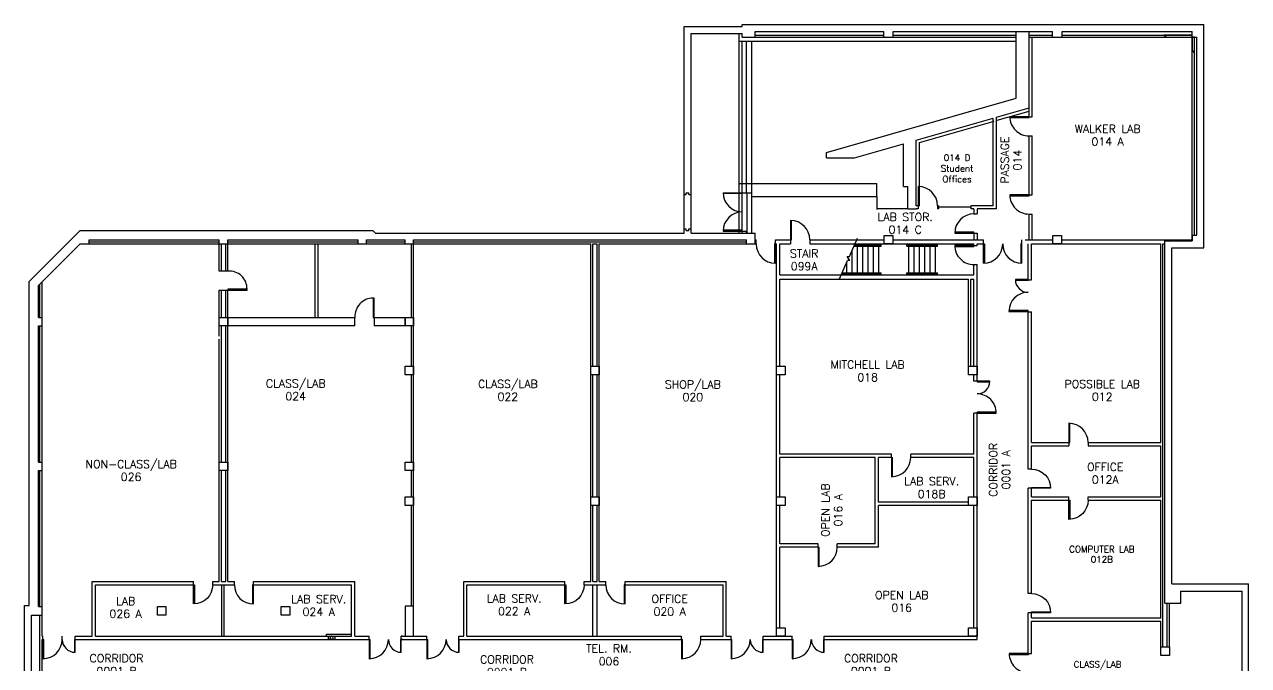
# Model space of a CAD drawing. Extents: x 485 to 2778, y -49 to 2619.
# Drawn here: x 485 to 2778, y 1418 to 2619 of the extents above; entities that cross this region are included whole.
import ezdxf
from ezdxf.enums import TextEntityAlignment as Align

# ---------------------------------------------------------------- set-up
doc = ezdxf.new("R2010")
doc.units = 0
doc.header["$LTSCALE"] = 40
doc.header["$MEASUREMENT"] = 0
doc.layers.get('0').update_dxf_attribs({"linetype": 'CONTINUOUS'})
for name, color, linetype in [('A-AREA-IDEN', 7, 'CONTINUOUS'), ('A-DOOR', 7, 'CONTINUOUS'), ('A-FLOR-STRS', 7, 'CONTINUOUS'), ('A-GLAZ', 2, 'CONTINUOUS'), ('A-STRS-RAIL', 7, 'CONTINUOUS'), ('A-WALL', 7, 'CONTINUOUS'), ('S-COLS', 3, 'CONTINUOUS')]:
    doc.layers.add(name, color=color, linetype=linetype)
doc.styles.add('SIMPLEX', font='simplex', dxfattribs={"height": 23})

# ---------------------------------------------------------------- blocks, each defined once
blk = doc.blocks.new('AD05A', base_point=(203.035, 424.492))
for p, q in [((203.035, 424.492), (203.084, 424.492)), ((203.035, 424.492), (203.035, 423.492)), ((203.084, 423.493), (203.084, 424.492))]:
    blk.add_line(p, q)
blk.add_arc((203.035, 424.492), 1, 270, 0)
blk = doc.blocks.new('Q')
at = {"layer": 'A-STRS-RAIL', "style": 'SIMPLEX'}
for tag, p in [('ROOM', (2, 4)), ('NUMBER', (2, -15.1))]:
    blk.add_attdef(tag, text='', height=12, dxfattribs=at).set_placement(p, align=Align.CENTER)
blk = doc.blocks.new('AD03A', base_point=(6.133, 5.024))
for p, q in [((6.133, 6.024), (6.133, 5.024)), ((6.182, 5.024), (6.182, 6.022)), ((6.133, 5.024), (6.182, 5.024))]:
    blk.add_line(p, q)
blk.add_arc((6.133, 5.024), 1, 0, 90)
blk = doc.blocks.new('FEC', base_point=(90.3, 185))
at = {"layer": 'A-WALL'}
for p, q in [((91, 191), (84, 191)), ((84, 191), (84, 179)), ((90.3, 179), (90.3, 191)), ((91, 179), (91, 191)), ((84, 179), (91, 179))]:
    blk.add_line(p, q, dxfattribs=at)
blk.add_circle((87, 185), 3, dxfattribs=at)
blk = doc.blocks.new('AD04A', base_point=(489.664, 570.31))
for p, q in [((488.664, 571.31), (488.664, 570.31)), ((488.713, 570.31), (488.713, 571.309)), ((490.616, 570.31), (490.616, 571.309)), ((490.664, 571.31), (490.664, 570.31)), ((488.664, 570.31), (488.713, 570.31)), ((490.664, 570.31), (490.616, 570.31))]:
    blk.add_line(p, q)
for centre, start, end in [((488.664, 570.31), 0, 90), ((490.664, 570.31), 90, 180)]:
    blk.add_arc(centre, 1, start, end)
blk = doc.blocks.new('AD081', base_point=(976.415, 314.205))
for p, q in [((976.353, 314.849), (976.314, 314.205)), ((976.353, 314.849), (976.477, 313.561)), ((975.415, 314.205), (976.314, 314.205)), ((976.477, 313.561), (976.516, 314.205)), ((976.516, 314.205), (977.415, 314.205))]:
    blk.add_line(p, q)
blk = doc.blocks.new('AA051')
blk.add_line((-1, 2.379), (1, 2.379))

msp = doc.modelspace()

# ---------------------------------------------------------------- linework, layer by layer
at = {"layer": 'A-DOOR'}
for p, q in [((865.9, 2156.7), (849.9, 2156.7)), ((849.9, 2120.7), (865.9, 2120.7)), ((901.9, 2122.7), (865.9, 2122.7)), ((865.9, 2122.7), (865.9, 2120.7)), ((865.9, 2120.7), (901.9, 2120.7)), ((901.9, 2120.7), (901.9, 2122.7)), ((1140.1, 2106), (1138.1, 2106)), ((1138.1, 2106), (1138.1, 2070)), ((1140.1, 2070), (1140.1, 2106)), ((1104.1, 2054), (1104.1, 2070)), ((1138.1, 2070), (1140.1, 2070)), ((1140.1, 2070), (1140.1, 2054))]:
    msp.add_line(p, q, dxfattribs=at)
for centre, radius, start, end in [((868.8, 2123.7), 33.1, 358.3119, 94.9612), ((1138.1, 2072), 34, 89.9157, 183.3574)]:
    msp.add_arc(centre, radius, start, end, dxfattribs=at)
at = {"layer": 'A-FLOR-STRS'}
for p, q in [((2045.9, 2149.5), (2045.9, 2207.5)), ((2055.9, 2149.5), (2055.9, 2207.5)), ((2065.9, 2149.5), (2065.9, 2207.5)), ((2075.9, 2149.5), (2075.9, 2207.5)), ((2085.9, 2149.5), (2085.9, 2207.5)), ((2141.9, 2149.5), (2141.9, 2207.5)), ((2151.9, 2149.5), (2151.9, 2207.5)), ((2161.9, 2149.5), (2161.9, 2207.5)), ((2171.9, 2149.5), (2171.9, 2207.5)), ((2181.9, 2149.5), (2181.9, 2207.5)), ((2191.9, 2149.5), (2191.9, 2207.5)), ((2035.9, 2149.5), (2035.9, 2196.8)), ((2025.9, 2149.5), (2025.9, 2173.6))]:
    msp.add_line(p, q, dxfattribs=at)
at = {"layer": 'A-STRS-RAIL'}
for p, q in [((2038.8, 2203.5), (2089.9, 2203.5)), ((2039.6, 2205.5), (2087.9, 2205.5)), ((2087.9, 2205.5), (2087.9, 2207.5)), ((2089.9, 2203.5), (2089.9, 2207.5)), ((2137.9, 2203.5), (2137.9, 2207.5)), ((2137.9, 2203.5), (2195.9, 2203.5)), ((2139.9, 2205.5), (2139.9, 2207.5)), ((2139.9, 2205.5), (2193.9, 2205.5)), ((2193.9, 2205.5), (2193.9, 2207.5)), ((2195.9, 2203.5), (2195.9, 2207.5)), ((2016.3, 2151.5), (2087.9, 2151.5)), ((2017.2, 2153.5), (2089.9, 2153.5)), ((2087.9, 2149.5), (2087.9, 2151.5)), ((2089.9, 2149.5), (2089.9, 2153.5)), ((2137.9, 2153.5), (2195.9, 2153.5)), ((2137.9, 2149.5), (2137.9, 2153.5)), ((2139.9, 2151.5), (2193.9, 2151.5)), ((2139.9, 2149.5), (2139.9, 2151.5)), ((2193.9, 2149.5), (2193.9, 2151.5)), ((2195.9, 2149.5), (2195.9, 2153.5))]:
    msp.add_line(p, q, dxfattribs=at)
at = {"layer": 'A-WALL'}
for p, q in [((1720.9, 2228), (1720.9, 2614.7)), ((1720.9, 2614.7), (1829.9, 2614.7)), ((1829.9, 2618.7), (2694.4, 2618.7)), ((1829.9, 2614.7), (1829.9, 2618.7)), ((2694.4, 2200.2), (2694.4, 2618.7)), ((1733.9, 2228), (1733.9, 2601.7)), ((1733.9, 2601.7), (1829.9, 2601.7)), ((1823.9, 2228), (1823.9, 2601.7)), ((1829.9, 2594.7), (1829.9, 2601.7)), ((1829.9, 2594.7), (1853.9, 2594.7)), ((1853.9, 2605.7), (2095, 2605.7)), ((1853.9, 2594.7), (1853.9, 2605.7)), ((1853.9, 2598.7), (2095, 2598.7)), ((1853.9, 2594.7), (2095, 2594.7)), ((2095, 2594.7), (2095, 2605.7)), ((2095, 2594.7), (2112.8, 2594.7)), ((2112.8, 2605.7), (2411, 2605.7)), ((2112.8, 2594.7), (2112.8, 2605.7)), ((2112.8, 2598.7), (2343.1, 2598.7)), ((2112.8, 2594.7), (2343.1, 2594.7)), ((2343.1, 2480.6), (2343.1, 2605.7)), ((2367.1, 2446), (2367.1, 2605.7)), ((2367.1, 2598.7), (2411, 2598.7)), ((2367.1, 2594.7), (2411, 2594.7)), ((2373.1, 2446), (2373.1, 2594.7)), ((2411, 2594.7), (2411, 2605.7)), ((2411, 2594.7), (2429, 2594.7)), ((2429, 2605.7), (2673, 2605.7)), ((2429, 2594.7), (2429, 2605.7)), ((2429, 2598.7), (2673, 2598.7)), ((2429, 2594.7), (2673, 2594.7)), ((2673, 2594.7), (2673, 2605.7)), ((2673, 2215.5), (2673, 2594.7)), ((2673, 2594.7), (2681.4, 2594.7)), ((2677, 2224.2), (2677, 2594.7)), ((2681.4, 2224.2), (2681.4, 2594.7)), ((2343.1, 2586.7), (1823.9, 2586.7)), ((1829.9, 2231.6), (1829.9, 2586.7)), ((1837.9, 2303.6), (1837.9, 2586.7)), ((1847.9, 2228), (1847.9, 2586.7)), ((1987.9, 2378.7), (2343.1, 2480.6)), ((2305.9, 2445), (2367.1, 2462.6)), ((2307.5, 2439.2), (2367.1, 2456.3)), ((2155.9, 2402), (2299.9, 2443.3)), ((2161.9, 2397.4), (2301.5, 2437.5)), ((2299.9, 2279.1), (2299.9, 2443.3)), ((2305.9, 2273.1), (2305.9, 2445)), ((2367.1, 2446), (2373.1, 2446)), ((2367.1, 2299.5), (2367.1, 2410)), ((2367.1, 2410), (2373.1, 2410)), ((2373.1, 2299.5), (2373.1, 2410)), ((2040.1, 2368.7), (2131.9, 2395.1)), ((2131.9, 2315.1), (2131.9, 2395.1)), ((2155.9, 2279.1), (2155.9, 2402)), ((2161.9, 2279.1), (2161.9, 2397.4)), ((1987.9, 2368.7), (1987.9, 2378.7)), ((1987.9, 2368.7), (2040.1, 2368.7)), ((1823.9, 2320.7), (2081.9, 2320.7)), ((2081.9, 2296.2), (2081.9, 2320.7)), ((1720.9, 2300), (1724.9, 2300)), ((1724.9, 2303), (1729.9, 2303)), ((1724.9, 2300), (1724.9, 2303)), ((1729.9, 2300), (1729.9, 2303)), ((1729.9, 2300), (1733.9, 2300)), ((1829.9, 2303.6), (1847.9, 2303.6)), ((1838.9, 2228), (1838.9, 2303.6)), ((1847.9, 2228), (1847.9, 2303.6)), ((1847.9, 2296.2), (2081.9, 2296.2)), ((2081.9, 2296.2), (2081.9, 2272.2)), ((2131.9, 2315.1), (2139.9, 2315.1)), ((2139.9, 2273.1), (2139.9, 2315.1)), ((2367.1, 2299.5), (2373.1, 2299.5)), ((2367.1, 2299.5), (2367.1, 2299.5)), ((2139.9, 2273.1), (2081.9, 2273.1)), ((2139.9, 2273.1), (2155.9, 2273.1)), ((2159.7, 2279.1), (2155.9, 2279.1)), ((2159.7, 2273.1), (2155.9, 2273.1)), ((2159.7, 2279.1), (2159.7, 2273.1)), ((2197.8, 2279.1), (2195.7, 2279.1)), ((2195.7, 2279.1), (2195.7, 2273.1)), ((2197.8, 2273.1), (2195.7, 2273.1)), ((2197.8, 2279.1), (2197.8, 2273.1)), ((2299.9, 2279.1), (2257.8, 2279.1)), ((2257.8, 2279.1), (2257.8, 2273.1)), ((2263.9, 2273.1), (2257.8, 2273.1)), ((2263.9, 2273.1), (2263.9, 2263.8)), ((2305.9, 2273.1), (2269.9, 2273.1)), ((2269.9, 2273.1), (2269.9, 2263.8)), ((2263.9, 2263.8), (2269.9, 2263.8)), ((2367.1, 2215.5), (2367.1, 2263.5)), ((2367.1, 2263.5), (2373.1, 2263.5)), ((2373.1, 2215.5), (2373.1, 2263.5)), ((589.4, 2233), (493.4, 2137)), ((589.4, 2233), (1137.4, 2233)), ((1137.4, 2233), (1142.4, 2228)), ((1142.4, 2228), (1720.9, 2228)), ((1720.9, 2236), (1724.9, 2236)), ((1724.9, 2233), (1724.9, 2236)), ((1724.9, 2233), (1729.9, 2233)), ((1729.9, 2236), (1733.9, 2236)), ((1729.9, 2233), (1729.9, 2236)), ((1733.9, 2228), (1853.9, 2228)), ((1829.9, 2228), (1829.9, 2231.6)), ((1829.9, 2231.6), (1837.9, 2231.6)), ((1837.9, 2228), (1837.9, 2231.6)), ((1853.9, 2207.5), (1853.9, 2228)), ((2263.9, 2227.8), (2269.9, 2227.8)), ((2263.9, 2227.8), (2263.9, 2215.5)), ((2269.9, 2227.8), (2269.9, 2215.5)), ((589.3, 2207.5), (511.4, 2129.5)), ((589.3, 2207.5), (1545.9, 2207.5)), ((605.9, 2215), (849.9, 2215)), ((605.9, 2207.5), (605.9, 2215)), ((605.9, 2211.5), (849.9, 2211.5)), ((849.9, 2156.7), (849.9, 2215)), ((853.9, 2156.7), (853.9, 2207.5)), ((861.9, 2156.7), (861.9, 2207.5)), ((865.9, 2215), (1109.9, 2215)), ((865.9, 2156.7), (865.9, 2215)), ((865.9, 2211.5), (1109.9, 2211.5)), ((1029.4, 2070), (1029.4, 2207.5)), ((1034.4, 2207.5), (1034.4, 2070)), ((1109.9, 2207.5), (1109.9, 2215)), ((1125.9, 2215), (1197.9, 2215)), ((1125.9, 2207.5), (1125.9, 2215)), ((1125.9, 2211.5), (1197.9, 2211.5)), ((1197.9, 2207.5), (1197.9, 2215)), ((1209.9, 2070), (1209.9, 2207.5)), ((1213.9, 2215), (1837.9, 2215)), ((1213.9, 1529), (1213.9, 2215)), ((1213.9, 2211.5), (1837.9, 2211.5)), ((1545.9, 1575), (1545.9, 2207.5)), ((1549.9, 1978.5), (1549.9, 2207.5)), ((1549.9, 2207.5), (1557.9, 2207.5)), ((1557.9, 1978.5), (1557.9, 2207.5)), ((1561.9, 1575), (1561.9, 2207.5)), ((1561.9, 2207.5), (1855.9, 2207.5)), ((1837.9, 2207.5), (1837.9, 2215)), ((1853.9, 2215.5), (1855.9, 2215.5)), ((1855.9, 2207.5), (1855.9, 2215.5)), ((1891.9, 2215.5), (1920.3, 2215.5)), ((1891.9, 2207.5), (1891.9, 2215.5)), ((1891.9, 2207.5), (1893.9, 2207.5)), ((1893.9, 1472.5), (1893.9, 2207.5)), ((1899.9, 2149.5), (1899.9, 2207.5)), ((1899.9, 2207.5), (1920.3, 2207.5)), ((1920.3, 2215.5), (1920.3, 2207.5)), ((1956.3, 2215.5), (2095.9, 2215.5)), ((1956.3, 2215.5), (1956.3, 2207.5)), ((1956.3, 2207.5), (2263.9, 2207.5)), ((2111.9, 2215.5), (2281.8, 2215.5)), ((2263.9, 2204.8), (2263.9, 2207.5)), ((2263.9, 2204.8), (2269.9, 2204.8)), ((2269.9, 2207.5), (2281.8, 2207.5)), ((2269.9, 2204.8), (2269.9, 2207.5)), ((2281.8, 2207.5), (2281.8, 2215.5)), ((2353.8, 2207.5), (2353.8, 2215.5)), ((2360, 2215.5), (2411.9, 2215.5)), ((2365.6, 2140.6), (2365.6, 2207.5)), ((2371.6, 2207.5), (2614.1, 2207.5)), ((2371.6, 2140.6), (2371.6, 2207.5)), ((2427.9, 2215.5), (2673, 2215.5)), ((2614.1, 1835.5), (2614.1, 2207.5)), ((2618.1, 1452.7), (2618.1, 2207.5)), ((2618.1, 2207.5), (2621.4, 2207.5)), ((2621.4, 2213.2), (2673, 2213.2)), ((2621.4, 1534.7), (2621.4, 2213.2)), ((2673, 2224.2), (2681.4, 2224.2)), ((2673, 2224.2), (2673, 2213.2)), ((2634.4, 2200.2), (2694.4, 2200.2)), ((2634.4, 1570.7), (2634.4, 2200.2)), ((2263.9, 2168.8), (2269.9, 2168.8)), ((2263.9, 2149.5), (2263.9, 2168.8)), ((2269.9, 1950.6), (2269.9, 2168.8)), ((493.4, 1530), (493.4, 2137)), ((517.9, 1472.5), (517.9, 2136)), ((1899.9, 2149.5), (2263.9, 2149.5)), ((1899.9, 2141.5), (2253.9, 2141.5)), ((1899.9, 1978.5), (1899.9, 2141.5)), ((2253.9, 1978.5), (2253.9, 2141.5)), ((2257.9, 1978.5), (2257.9, 2141.5)), ((2257.9, 2141.5), (2263.9, 2141.5)), ((2263.9, 1978.5), (2263.9, 2141.5)), ((2365.6, 2140.6), (2371.6, 2140.6)), ((511.4, 2070), (511.4, 2129.5)), ((513.9, 2070), (513.9, 2132)), ((849.9, 2034.8), (849.9, 2120.7)), ((853.9, 2070), (853.9, 2120.7)), ((861.9, 2070), (861.9, 2120.7)), ((865.9, 1575), (865.9, 2120.7)), ((511.4, 2070), (517.9, 2070)), ((865.9, 2070), (1104.1, 2070)), ((1140.1, 2070), (1197.9, 2070)), ((1197.9, 2070), (1197.9, 2054)), ((2365.6, 1785.7), (2365.6, 2080.6)), ((2365.6, 2080.6), (2371.6, 2080.6)), ((2371.6, 1835.5), (2371.6, 2080.6)), ((511.4, 1799), (511.4, 2054)), ((511.4, 2054), (517.9, 2054)), ((513.9, 1799), (513.9, 2054)), ((853.9, 1799), (853.9, 2054)), ((861.9, 1799), (861.9, 2054)), ((1104.1, 2054), (865.9, 2054)), ((1197.9, 2054), (1140.1, 2054)), ((1209.9, 1978.5), (1209.9, 2054)), ((849.9, 1575), (849.9, 2029.3)), ((1209.9, 1799), (1209.9, 1962.5)), ((1549.9, 1733.5), (1549.9, 1962.5)), ((1557.9, 1733.5), (1557.9, 1962.5)), ((1899.9, 1813.5), (1899.9, 1962.5)), ((2263.9, 1950.6), (2263.9, 1962.5)), ((2269.9, 1950.6), (2263.9, 1950.6)), ((2263.9, 1813.5), (2263.9, 1890.6)), ((2269.9, 1890.6), (2263.9, 1890.6)), ((2269.9, 1466.5), (2269.9, 1890.6)), ((2371.6, 1835.5), (2441.8, 1835.5)), ((2441.8, 1835.5), (2441.8, 1829.5)), ((2477.8, 1835.5), (2614.1, 1835.5)), ((2477.8, 1835.5), (2477.8, 1829.5)), ((2109.4, 1813.5), (1899.9, 1813.5)), ((2109.4, 1807.5), (2109.4, 1813.5)), ((2263.9, 1813.5), (2145.4, 1813.5)), ((2145.4, 1807.5), (2145.4, 1813.5)), ((2371.6, 1829.5), (2441.8, 1829.5)), ((2371.6, 1785.7), (2371.6, 1829.5)), ((2477.8, 1829.5), (2614.1, 1829.5)), ((2614.1, 1733.5), (2614.1, 1829.5)), ((511.4, 1799), (517.9, 1799)), ((2078.9, 1807.5), (1899.9, 1807.5)), ((1899.9, 1733.5), (1899.9, 1807.5)), ((2078.9, 1645.5), (2078.9, 1807.5)), ((2084.9, 1723.5), (2084.9, 1807.5)), ((2109.4, 1807.5), (2084.9, 1807.5)), ((2263.9, 1807.5), (2145.4, 1807.5)), ((2263.9, 1733.5), (2263.9, 1807.5)), ((511.4, 1528), (511.4, 1783)), ((511.4, 1783), (517.9, 1783)), ((513.9, 1528), (513.9, 1783)), ((853.9, 1575), (853.9, 1783)), ((861.9, 1575), (861.9, 1783)), ((1209.9, 1733.5), (1209.9, 1783)), ((2371.6, 1785.7), (2365.6, 1785.7)), ((2365.6, 1552.6), (2365.6, 1749.7)), ((2371.6, 1749.7), (2365.6, 1749.7)), ((2371.6, 1733.5), (2371.6, 1749.7)), ((2253.9, 1723.5), (2084.9, 1723.5)), ((2371.6, 1733.5), (2441.8, 1733.5)), ((2371.6, 1552.6), (2371.6, 1727.5)), ((2371.6, 1727.5), (2441.8, 1727.5)), ((2441.8, 1727.5), (2441.8, 1733.5)), ((2477.8, 1733.5), (2614.1, 1733.5)), ((2477.8, 1727.5), (2477.8, 1733.5)), ((2477.8, 1727.5), (2614.1, 1727.5)), ((2614.1, 1506.1), (2614.1, 1727.5)), ((1209.9, 1529), (1209.9, 1717.5)), ((1549.9, 1575), (1549.9, 1717.5)), ((1557.9, 1575), (1557.9, 1717.5)), ((1899.9, 1645.5), (1899.9, 1717.5)), ((2253.9, 1717.5), (2084.9, 1717.5)), ((2084.9, 1639.5), (2084.9, 1717.5)), ((2263.9, 1488.5), (2263.9, 1717.5)), ((1971.9, 1645.5), (1899.9, 1645.5)), ((1899.9, 1488.5), (1899.9, 1639.5)), ((1971.9, 1639.5), (1899.9, 1639.5)), ((1971.9, 1639.5), (1971.9, 1645.5)), ((2078.9, 1645.5), (2007.9, 1645.5)), ((2007.9, 1639.5), (2007.9, 1645.5)), ((2084.9, 1639.5), (2007.9, 1639.5)), ((611.9, 1575), (801.6, 1575)), ((611.9, 1472.5), (611.9, 1575)), ((617.9, 1569), (801.6, 1569)), ((617.9, 1472.5), (617.9, 1569)), ((801.6, 1569), (801.6, 1575)), ((837.6, 1569), (837.6, 1575)), ((837.6, 1575), (849.9, 1575)), ((837.6, 1569), (878.1, 1569)), ((853.9, 1575), (861.9, 1575)), ((854.8, 1472.5), (854.8, 1569)), ((858.8, 1472.5), (858.8, 1569)), ((865.9, 1575), (878.1, 1575)), ((878.1, 1569), (878.1, 1575)), ((914.1, 1575), (1103.9, 1575)), ((914.1, 1569), (914.1, 1575)), ((914.1, 1569), (1097.9, 1569)), ((1097.9, 1472.5), (1097.9, 1569)), ((1103.9, 1472.5), (1103.9, 1575)), ((1307.9, 1575), (1497.6, 1575)), ((1307.9, 1472.5), (1307.9, 1575)), ((1313.9, 1569), (1497.6, 1569)), ((1313.9, 1472.5), (1313.9, 1569)), ((1497.6, 1569), (1497.6, 1575)), ((1533.6, 1575), (1545.9, 1575)), ((1533.6, 1569), (1533.6, 1575)), ((1533.6, 1569), (1574.1, 1569)), ((1549.9, 1575), (1557.9, 1575)), ((1549.9, 1472.5), (1549.9, 1569)), ((1557.9, 1472.5), (1557.9, 1569)), ((1561.9, 1575), (1574.1, 1575)), ((1574.1, 1569), (1574.1, 1575)), ((1610.1, 1575), (1799.9, 1575)), ((1610.1, 1569), (1610.1, 1575)), ((1610.1, 1569), (1793.9, 1569)), ((1793.9, 1472.5), (1793.9, 1569)), ((1799.9, 1472.5), (1799.9, 1575)), ((2634.4, 1570.7), (2778.4, 1570.7)), ((2778.4, 1145.2), (2778.4, 1570.7)), ((2371.6, 1552.6), (2365.6, 1552.6)), ((2651.4, 1556.7), (2766.4, 1556.7)), ((2651.4, 1534.7), (2651.4, 1556.7)), ((2766.4, 1159.2), (2766.4, 1556.7)), ((484.9, 1186), (484.9, 1530)), ((484.9, 1530), (493.4, 1530)), ((511.4, 1528), (517.9, 1528)), ((2365.6, 1440.1), (2365.6, 1516.6)), ((2371.6, 1516.6), (2365.6, 1516.6)), ((2371.6, 1507.1), (2371.6, 1516.6)), ((2621.4, 1534.7), (2651.4, 1534.7)), ((2626.1, 1452.7), (2626.1, 1534.7)), ((2630.1, 1452.7), (2630.1, 1534.7)), ((497.9, 1204), (497.9, 1512)), ((497.9, 1512), (517.9, 1512)), ((513.9, 1204), (513.9, 1512)), ((2371.6, 1507.1), (2614.1, 1507.1)), ((2371.6, 1501.1), (2614.1, 1501.1)), ((2371.6, 1440.1), (2371.6, 1501.1)), ((2614.1, 1436.7), (2614.1, 1500.1)), ((517.9, 1472.5), (519.5, 1472.5)), ((519.5, 1466.5), (519.5, 1472.5)), ((555.5, 1472.5), (555.7, 1472.5)), ((555.5, 1466.5), (555.5, 1472.5)), ((579.7, 1472.5), (611.9, 1472.5)), ((579.7, 1466.5), (579.7, 1472.5)), ((617.9, 1472.5), (1097.9, 1472.5)), ((1050.7, 1476.5), (1097.9, 1476.5)), ((1050.7, 1472.5), (1050.7, 1476.5)), ((1103.9, 1472.5), (1131, 1472.5)), ((1131, 1466.5), (1131, 1472.5)), ((1191, 1472.5), (1239, 1472.5)), ((1191, 1466.5), (1191, 1472.5)), ((1193, 1472.5), (1191, 1472.5)), ((1239, 1466.5), (1239, 1472.5)), ((1299, 1472.5), (1307.9, 1472.5)), ((1299, 1466.5), (1299, 1472.5)), ((1313.9, 1472.5), (1716.1, 1472.5)), ((1716.1, 1466.5), (1716.1, 1472.5)), ((1752.1, 1472.5), (1793.9, 1472.5)), ((1752.1, 1466.5), (1752.1, 1472.5)), ((1799.9, 1472.5), (1808.8, 1472.5)), ((1808.8, 1466.5), (1808.8, 1472.5)), ((1868.8, 1472.5), (1923.2, 1472.5)), ((1868.8, 1466.5), (1868.8, 1472.5)), ((1923.2, 1466.5), (1923.2, 1472.5)), ((1983.2, 1472.5), (2269.9, 1472.5)), ((1983.2, 1466.5), (1983.2, 1472.5)), ((517.9, 1371), (517.9, 1466.5)), ((517.9, 1466.5), (519.5, 1466.5)), ((555.5, 1466.5), (555.7, 1466.5)), ((579.7, 1466.5), (1131, 1466.5)), ((1191, 1466.5), (1239, 1466.5)), ((1193, 1466.5), (1191, 1466.5)), ((1299, 1466.5), (1716.1, 1466.5)), ((1752.1, 1466.5), (1808.8, 1466.5)), ((1868.8, 1466.5), (1923.2, 1466.5)), ((1983.2, 1466.5), (2269.9, 1466.5)), ((2365.6, 1440.1), (2371.6, 1440.1))]:
    msp.add_line(p, q, dxfattribs=at)
for points in [[(2673, 2594.7), (2673, 2598.7), (2619.9, 2598.7), (2625.1, 2594.7)], [(2677, 2594.7), (2673, 2594.7), (2673, 2570.7), (2677, 2564.4)]]:
    msp.add_lwpolyline(points, close=True, dxfattribs=at)
at = {"layer": 'S-COLS'}
for points in [[(2095.9, 2207.5), (2095.9, 2223.5), (2111.9, 2223.5), (2111.9, 2207.5), (2095.9, 2207.5)], [(2411.9, 2207.5), (2411.9, 2223.5), (2427.9, 2223.5), (2427.9, 2207.5), (2411.9, 2207.5)], [(849.9, 2054), (849.9, 2070), (865.9, 2070), (865.9, 2054), (849.9, 2054)], [(1197.9, 2054), (1197.9, 2070), (1213.9, 2070), (1213.9, 2054), (1197.9, 2054)], [(1197.9, 1962.5), (1197.9, 1978.5), (1213.9, 1978.5), (1213.9, 1962.5), (1197.9, 1962.5)], [(1545.9, 1962.5), (1545.9, 1978.5), (1561.9, 1978.5), (1561.9, 1962.5), (1545.9, 1962.5)], [(1893.9, 1962.5), (1893.9, 1978.5), (1909.9, 1978.5), (1909.9, 1962.5), (1893.9, 1962.5)], [(2253.9, 1962.5), (2253.9, 1978.5), (2269.9, 1978.5), (2269.9, 1962.5), (2253.9, 1962.5)], [(849.9, 1783), (849.9, 1799), (865.9, 1799), (865.9, 1783), (849.9, 1783)], [(1197.9, 1783), (1197.9, 1799), (1213.9, 1799), (1213.9, 1783), (1197.9, 1783)], [(1197.9, 1717.5), (1197.9, 1733.5), (1213.9, 1733.5), (1213.9, 1717.5), (1197.9, 1717.5)], [(1545.9, 1717.5), (1545.9, 1733.5), (1561.9, 1733.5), (1561.9, 1717.5), (1545.9, 1717.5)], [(1893.9, 1717.5), (1893.9, 1733.5), (1909.9, 1733.5), (1909.9, 1717.5), (1893.9, 1717.5)], [(2253.9, 1717.5), (2253.9, 1733.5), (2269.9, 1733.5), (2269.9, 1717.5), (2253.9, 1717.5)], [(733.9, 1512), (733.9, 1528), (749.9, 1528), (749.9, 1512), (733.9, 1512)], [(965.9, 1512), (965.9, 1528), (981.9, 1528), (981.9, 1512), (965.9, 1512)], [(1893.9, 1472.5), (1893.9, 1488.5), (1909.9, 1488.5), (1909.9, 1472.5), (1893.9, 1472.5)], [(2253.9, 1472.5), (2253.9, 1488.5), (2269.9, 1488.5), (2269.9, 1472.5), (2253.9, 1472.5)], [(2614.1, 1436.7), (2614.1, 1452.7), (2630.1, 1452.7), (2630.1, 1436.7), (2614.1, 1436.7)]]:
    msp.add_lwpolyline(points, dxfattribs=at)
msp.add_lwpolyline([(1213.9, 1472.5), (1213.9, 1529), (1197.9, 1529), (1197.9, 1472.5)], close=True, dxfattribs=at)

# ---------------------------------------------------------------- block references
at = {"layer": 'A-AREA-IDEN', "xscale": 1.25, "yscale": 1.25, "zscale": 1.25}
for p, values in [((2511.9, 2410.6), {'ROOM': 'WALKER LAB', 'NUMBER': '014 A'}), ((2132.6, 2245.6), {'ROOM': 'LAB STOR.', 'NUMBER': '014 C'}), ((1943.3, 2177.1), {'ROOM': 'STAIR', 'NUMBER': '099A'}), ((2062.2, 1969), {'ROOM': 'MITCHELL LAB', 'NUMBER': '018'}), ((990.6, 1933.6), {'ROOM': 'CLASS/LAB', 'NUMBER': '024'}), ((1388.1, 1932.7), {'ROOM': 'CLASS/LAB', 'NUMBER': '022'}), ((1734.7, 1931.9), {'ROOM': 'SHOP/LAB', 'NUMBER': '020'}), ((2501.8, 1932.6), {'ROOM': 'POSSIBLE LAB', 'NUMBER': '012'}), ((682.2, 1782.5), {'ROOM': 'NON-CLASS/LAB', 'NUMBER': '026'}), ((2507.4, 1777.3), {'ROOM': 'OFFICE', 'NUMBER': '012A'}), ((2182.1, 1750.4), {'ROOM': 'LAB SERV.', 'NUMBER': '018B'}), ((671.9, 1526), {'ROOM': 'LAB', 'NUMBER': '026 A'}), ((1033.7, 1529.7), {'ROOM': 'LAB SERV.', 'NUMBER': '024 A'}), ((1399.9, 1530.8), {'ROOM': 'LAB SERV.', 'NUMBER': '022 A'}), ((1691.3, 1530.1), {'ROOM': 'OFFICE', 'NUMBER': '020 A'}), ((2126.1, 1537.3), {'ROOM': 'OPEN LAB', 'NUMBER': '016'}), ((1577.5, 1437.1), {'ROOM': 'TEL. RM.', 'NUMBER': '006'}), ((654.9, 1418.8), {'ROOM': 'CORRIDOR', 'NUMBER': '0001 B'}), ((1386.4, 1416.5), {'ROOM': 'CORRIDOR', 'NUMBER': '0001 B'}), ((2068.4, 1418.7), {'ROOM': 'CORRIDOR', 'NUMBER': '0001 B'})]:
    msp.add_blockref('Q', p, dxfattribs=at).add_auto_attribs(values)
at = {"layer": 'A-AREA-IDEN', "xscale": 1.25, "yscale": 1.25, "zscale": 1.25, "rotation": 90}
for p, values in [((2334.1, 2362.1), {'ROOM': 'PASSAGE', 'NUMBER': '014'}), ((2312.6, 1781.8), {'ROOM': 'CORRIDOR', 'NUMBER': '0001 A'}), ((1998.1, 1706.1), {'ROOM': 'OPEN LAB', 'NUMBER': '016 A'})]:
    msp.add_blockref('Q', p, dxfattribs=at).add_auto_attribs(values)
at = {"layer": 'A-AREA-IDEN'}
for p, values in [((2501.5, 1625.7), {'ROOM': 'COMPUTER LAB', 'NUMBER': '012B'}), ((2493.5, 1409.9), {'ROOM': 'CLASS/LAB', 'NUMBER': '010'})]:
    msp.add_blockref('Q', p, dxfattribs=at).add_auto_attribs(values)
at = {"layer": 'A-DOOR', "zscale": 0.01}
for name, p, xscale, yscale, rotation in [('AD05A', (2367.1, 2446), 36, 36, 270), ('AD04A', (1829.9, 2267.6), 36, 36, 90), ('AD05A', (2367.1, 2299.5), 36, 36, 270), ('AD03A', (2263.9, 2227.8), 36, 36, 90), ('AD03A', (1891.9, 2207.5), 36, 36, 180), ('AD05A', (2263.9, 2204.8), 36, 36, 270), ('AD04A', (2317.8, 2207.5), 36, 36, 180), ('AD05A', (2365.5, 2140.9), 24, 24, 270), ('AD03A', (2365.5, 2081.2), 36, 36, 90), ('AD03A', (2269.8, 1950.6), 24, 24, 270), ('AD05A', (2269.8, 1890.6), 36, 36, 90.00000000000037), ('AD03A', (2371.6, 1749.7), -36, 36, 270), ('AD03A', (2441.8, 1727.5), -36, 36, 180), ('AD03A', (801.6, 1569), -36, 36, 180), ('AD03A', (914.1, 1569), 36, 36, 180), ('AD03A', (1497.6, 1569), -36, 36, 180), ('AD03A', (1610.1, 1569), 36, 36, 180), ('AD03A', (2371.6, 1516.6), -36, 36, 270), ('AD03A', (579.7, 1466.5), 24, 24, 180), ('AD03A', (1190.8, 1466.5), 24, 24, 180), ('AD03A', (1299.1, 1466.5), 24, 24, 180), ('AD03A', (1868.9, 1466.5), 24, 24, 180), ('AD03A', (1983.3, 1466.5), 24, 24, 180), ('AD05A', (2366, 1440), 36, 36, 270)]:
    msp.add_blockref(name, p, dxfattribs=dict(at, xscale=xscale, yscale=yscale, rotation=rotation))
at = {"layer": 'A-DOOR', "xscale": 36, "yscale": 36, "zscale": 0.01}
for name, p in [('AD03A', (2159.7, 2279.1)), ('AD03A', (1920.3, 2215.5)), ('AD03A', (2441.8, 1835.5)), ('AD05A', (2109.4, 1807.5)), ('AD05A', (1971.9, 1639.5)), ('AD05A', (519.5, 1466.5)), ('AD05A', (1130.7, 1466.5)), ('AD05A', (1239, 1466.5)), ('AD05A', (1716.1, 1466.5)), ('AD05A', (1808.8, 1466.5)), ('AD05A', (1923.2, 1466.5))]:
    msp.add_blockref(name, p, dxfattribs=at)
at = {"layer": 'A-FLOR-STRS', "xscale": 41.68297508360865, "yscale": -6.312632380028845, "zscale": 41.68297508360865, "rotation": 66.501217120137}
msp.add_blockref('AD081', (2028.8, 2180.3), dxfattribs=at)
at = {"layer": 'A-GLAZ', "xscale": 30, "zscale": 0.01, "rotation": 180}
msp.add_blockref('AA051', (2227.8, 2279.1), dxfattribs=at)
at = {"layer": 'A-WALL', "xscale": -1, "rotation": 90}
msp.add_blockref('FEC', (1060.3, 1466.3), dxfattribs=at)

# ---------------------------------------------------------------- texts
at = {"layer": 'A-AREA-IDEN', "insert": (2232.3, 2349), "char_height": 12, "width": 108.25, "attachment_point": 5, "style": 'SIMPLEX'}
msp.add_mtext('014 D\\PStudent Offices', dxfattribs=at)

doc.saveas('drawing.dxf')
